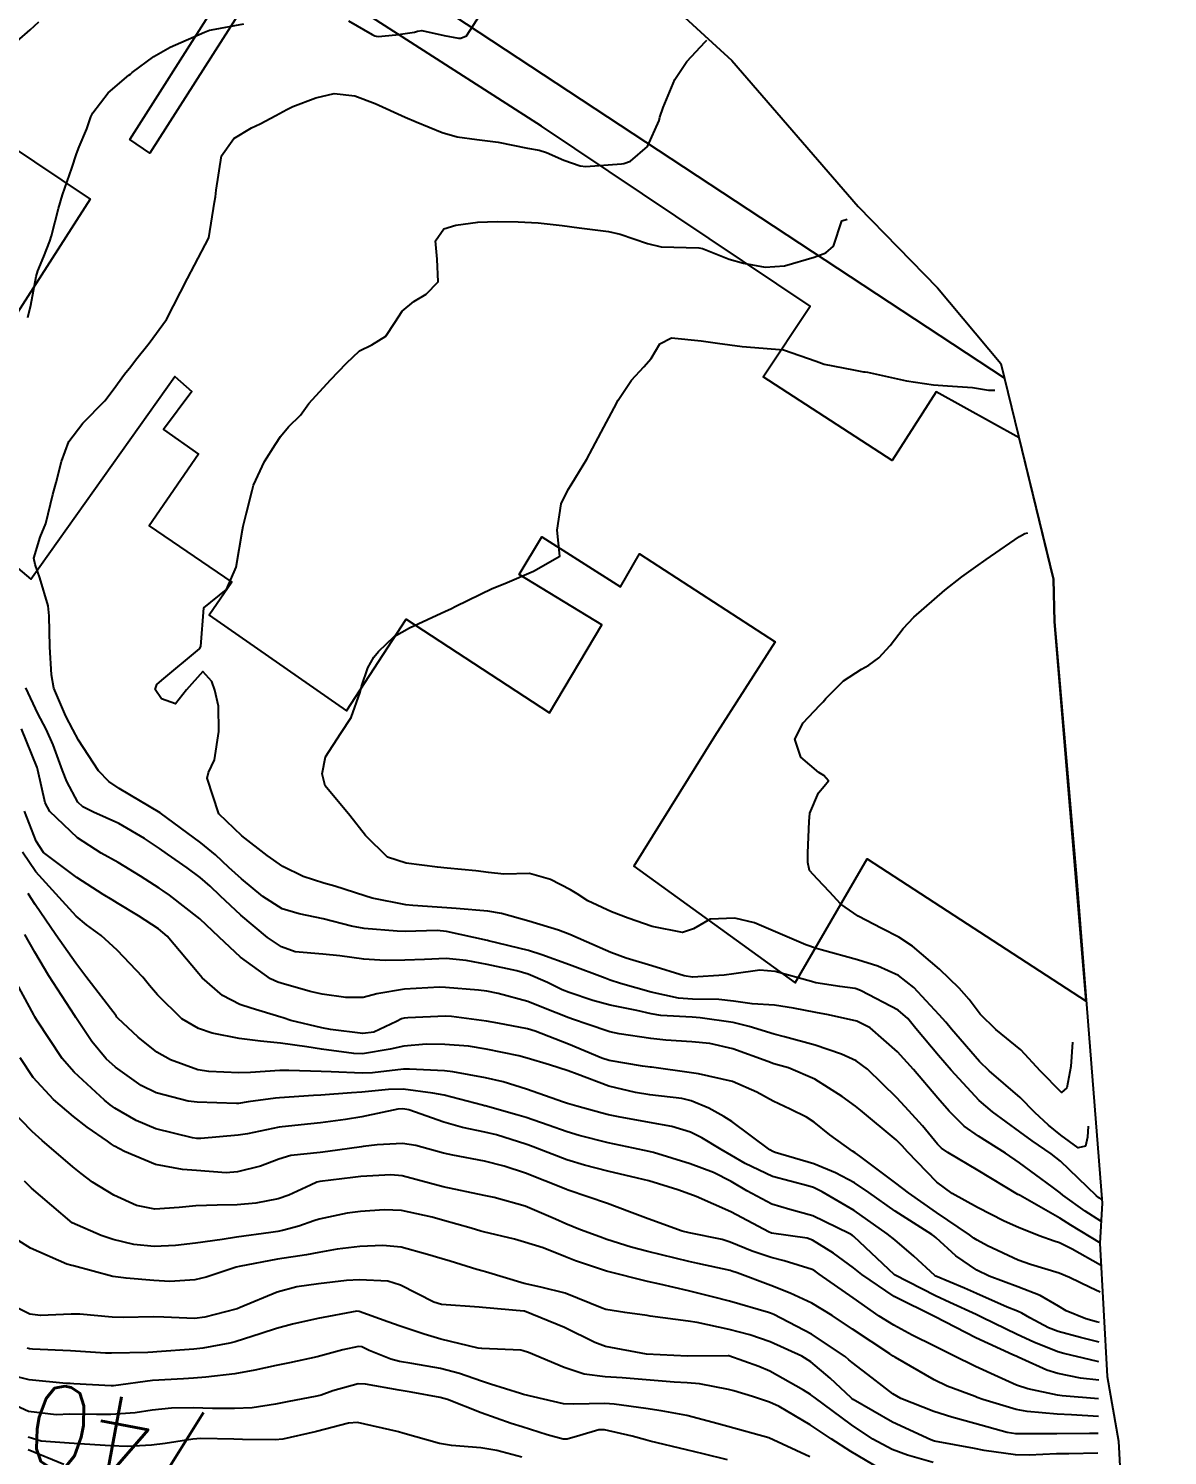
# Model space of a CAD drawing. Header units: metres. Extents: x 318500 to 325275, y 7408834 to 7428799.
# Drawn here: x 321806.5 to 321861.8, y 7415628.4 to 7415697.8 of the extents above; entities that cross this region are included whole.
import ezdxf
from ezdxf.enums import TextEntityAlignment as Align

# ---------------------------------------------------------------- set-up
doc = ezdxf.new("R2010")
doc.units = ezdxf.units.M
doc.header["$MEASUREMENT"] = 0
for name, color, linetype in [('Area', 45, 'Continuous'), ('Cotas', 45, 'Continuous'), ('Curvas de Nivel 1m', 11, 'Continuous'), ('Curvas de Nivel 5m', 15, 'Continuous'), ('Edificações', 30, 'Continuous'), ('Vias Primárias', 230, 'Continuous')]:
    doc.layers.add(name, color=color, linetype=linetype)
doc.styles.add('Style-STANDARD', font='STANDARD.shx')

msp = doc.modelspace()

# ---------------------------------------------------------------- linework, layer by layer
at = {"layer": 'Area'}
msp.add_lwpolyline([(321837.437, 7415699.235), (321840.676, 7415696.249), (321846.817, 7415689.157), (321850.666, 7415685.198), (321853.754, 7415681.52), (321856.306, 7415671.025), (321856.365, 7415668.947), (321857.447, 7415656.316), (321858.669, 7415640.667), (321858.566, 7415638.731), (321858.921, 7415632.238), (321859.471, 7415629.094), (321859.991, 7415619.416), (321861.14, 7415604.939), (321861.789, 7415594.129), (321861.848, 7415587.342)], dxfattribs=at)
at = {"layer": 'Curvas de Nivel 1m', "flags": 128}
for points, elevation in [([(321806.436, 7415683.748), (321806.59, 7415684.352), (321806.846, 7415685.744), (321806.937, 7415686.02), (321807.225, 7415686.728), (321807.507, 7415687.465), (321807.592, 7415687.735), (321807.934, 7415689.056), (321808.126, 7415689.727), (321808.579, 7415691.017), (321808.817, 7415691.717), (321808.947, 7415692.063), (321809.308, 7415692.93), (321809.512, 7415693.513), (321809.601, 7415693.706), (321810.353, 7415694.676), (321811.348, 7415695.536), (321811.429, 7415695.599), (321811.523, 7415695.678), (321812.573, 7415696.453), (321813.362, 7415696.897), (321815.037, 7415697.635), (321815.279, 7415697.724), (321815.372, 7415697.746), (321816.942, 7415698.041)], 756), ([(321822.031, 7415698.191), (321823.182, 7415697.523), (321823.316, 7415697.458), (321823.379, 7415697.436), (321823.474, 7415697.423), (321824.342, 7415697.51), (321825.243, 7415697.64), (321825.382, 7415697.677), (321825.603, 7415697.717), (321826.687, 7415697.48), (321827.378, 7415697.339), (321827.502, 7415697.345), (321827.77, 7415697.464), (321828.448, 7415698.512)], 756), ([(321858.61, 7415639.79), (321857.846, 7415640.279), (321856.759, 7415641.068), (321856.631, 7415641.17), (321856.239, 7415641.473), (321854.653, 7415642.64), (321853.973, 7415643.107), (321852.668, 7415643.923), (321851.961, 7415644.419), (321851.229, 7415645.142), (321850.689, 7415645.776), (321849.505, 7415647.168), (321848.723, 7415648.036), (321847.394, 7415649.193), (321846.743, 7415649.52), (321845.366, 7415649.841), (321844.747, 7415649.942), (321843.662, 7415650.159), (321842.75, 7415650.301), (321841.651, 7415650.371), (321840.752, 7415650.501), (321840.044, 7415650.581), (321838.753, 7415650.598), (321838.083, 7415650.649), (321836.756, 7415650.929), (321835.253, 7415651.355), (321834.762, 7415651.523), (321834.505, 7415651.623), (321832.773, 7415652.26), (321831.439, 7415652.751), (321830.783, 7415652.969), (321828.844, 7415653.439), (321828.79, 7415653.456), (321826.796, 7415653.893), (321826.342, 7415653.932), (321824.796, 7415653.886), (321824.4, 7415653.9), (321822.798, 7415654.025), (321822.187, 7415654.141), (321820.804, 7415654.507), (321819.635, 7415654.74), (321818.811, 7415654.989), (321817.868, 7415655.59), (321816.828, 7415656.442), (321816.22, 7415656.996), (321815.561, 7415657.619), (321814.849, 7415658.207), (321812.87, 7415659.66), (321810.882, 7415660.851), (321810.377, 7415661.18), (321809.872, 7415661.695), (321808.912, 7415663.196), (321808.633, 7415663.714), (321808.285, 7415664.364), (321807.71, 7415665.729), (321807.594, 7415666.368), (321807.505, 7415667.732), (321807.485, 7415669.24), (321807.431, 7415669.734), (321807.02, 7415671.089), (321806.792, 7415671.742), (321806.731, 7415672.046), (321807.043, 7415673.069), (321807.312, 7415673.736), (321807.665, 7415675.137), (321807.821, 7415675.729), (321808.077, 7415676.743), (321808.43, 7415677.72), (321809.119, 7415678.614), (321810.18, 7415679.694), (321810.597, 7415680.229), (321811.15, 7415680.993), (321811.453, 7415681.379), (321811.685, 7415681.675), (321812.342, 7415682.499), (321813.19, 7415683.66), (321814.209, 7415685.645), (321814.553, 7415686.307), (321815.24, 7415687.63), (321815.52, 7415689.372), (321815.563, 7415689.626), (321815.602, 7415689.953), (321815.853, 7415691.622), (321816.457, 7415692.459), (321817.311, 7415692.98), (321817.732, 7415693.177), (321818.502, 7415693.588), (321819.031, 7415693.876), (321819.326, 7415694.011), (321820.45, 7415694.447), (321821.337, 7415694.65), (321822.338, 7415694.532), (321823.33, 7415694.171), (321824.788, 7415693.505), (321825.318, 7415693.274), (321826.591, 7415692.759), (321827.311, 7415692.547), (321828.272, 7415692.418), (321829.308, 7415692.281), (321830.736, 7415691.996), (321831.305, 7415691.887), (321831.663, 7415691.774), (321832.502, 7415691.402), (321833.296, 7415691.14), (321833.573, 7415691.108), (321835.298, 7415691.223), (321835.416, 7415691.241), (321835.739, 7415691.356), (321836.576, 7415692.078), (321837.132, 7415693.342), (321837.171, 7415693.493), (321837.329, 7415693.968), (321837.731, 7415694.947), (321837.904, 7415695.332), (321838.476, 7415696.21), (321839.378, 7415697.171), (321839.45, 7415697.24)], 757), ([(321858.63, 7415640.86), (321858.517, 7415640.93), (321858.376, 7415641.044), (321856.655, 7415642.714), (321856.19, 7415643.077), (321855.278, 7415643.703), (321854.67, 7415644.147), (321853.339, 7415645.113), (321852.688, 7415645.664), (321851.333, 7415647.141), (321850.721, 7415647.855), (321849.623, 7415649.167), (321849.221, 7415649.649), (321848.749, 7415650.055), (321846.963, 7415650.993), (321846.759, 7415651.084), (321846.669, 7415651.112), (321845.916, 7415651.213), (321844.762, 7415651.395), (321844.546, 7415651.45), (321842.77, 7415651.942), (321842.039, 7415651.999), (321840.768, 7415651.826), (321840.295, 7415651.76), (321838.765, 7415651.665), (321838.354, 7415651.728), (321836.773, 7415652.216), (321835.537, 7415652.594), (321834.783, 7415652.866), (321833.607, 7415653.378), (321832.795, 7415653.744), (321832.251, 7415653.945), (321830.805, 7415654.393), (321829.478, 7415654.766), (321828.812, 7415654.879), (321827.271, 7415655.005), (321826.814, 7415655.043), (321825.164, 7415655.145), (321824.815, 7415655.178), (321823.188, 7415655.516), (321822.821, 7415655.621), (321821.371, 7415656.087), (321820.827, 7415656.244), (321819.831, 7415656.566), (321818.835, 7415657.054), (321818.074, 7415657.588), (321816.854, 7415658.537), (321815.728, 7415659.617), (321815.17, 7415661.352), (321815.231, 7415661.625), (321815.518, 7415662.233), (321815.733, 7415663.618), (321815.712, 7415664.845), (321815.533, 7415665.621), (321815.383, 7415666.053), (321814.959, 7415666.53), (321814.15, 7415665.642), (321813.626, 7415664.963), (321812.943, 7415665.201), (321812.627, 7415665.663), (321812.711, 7415665.904), (321812.955, 7415666.112), (321814.79, 7415667.633), (321814.85, 7415667.754), (321815, 7415669.63), (321816.108, 7415670.52), (321816.57, 7415671.607), (321816.877, 7415673.423), (321816.906, 7415673.602), (321817.067, 7415674.255), (321817.343, 7415675.332), (321817.418, 7415675.597), (321817.944, 7415676.745), (321818.48, 7415677.586), (321818.729, 7415677.969), (321819.123, 7415678.429), (321819.693, 7415679.01), (321820.112, 7415679.565), (321821.152, 7415680.726), (321821.932, 7415681.538), (321822.566, 7415682.133), (321823.173, 7415682.417), (321823.843, 7415682.85), (321824.281, 7415683.509), (321824.639, 7415684.065), (321825.205, 7415684.527), (321825.811, 7415684.891), (321826.394, 7415685.482), (321826.346, 7415686.598), (321826.266, 7415687.485), (321826.661, 7415688.067), (321827.252, 7415688.241), (321828.323, 7415688.384), (321829.255, 7415688.427), (321830.28, 7415688.404), (321831.254, 7415688.361), (321832.418, 7415688.237), (321833.251, 7415688.114), (321834.68, 7415687.937), (321835.247, 7415687.816), (321836.576, 7415687.347), (321837.238, 7415687.189), (321839.068, 7415687.142), (321839.238, 7415687.113), (321840.539, 7415686.596), (321841.231, 7415686.4), (321842.291, 7415686.208), (321843.23, 7415686.269), (321844.678, 7415686.682), (321845.237, 7415686.897), (321845.605, 7415687.225), (321846.025, 7415688.452), (321846.27, 7415688.53)], 758), ([(321858, 7415644.42), (321857.959, 7415643.89), (321857.867, 7415643.437), (321857.504, 7415643.366), (321856.669, 7415643.982), (321856.069, 7415644.474), (321855.402, 7415645.089), (321854.691, 7415645.805), (321853.183, 7415647.115), (321852.717, 7415647.555), (321851.352, 7415649.141), (321851.075, 7415649.477), (321850.747, 7415649.834), (321850.116, 7415650.522), (321849.511, 7415651.169), (321848.768, 7415651.744), (321847.764, 7415652.201), (321846.78, 7415652.513), (321845.01, 7415653.003), (321844.787, 7415653.063), (321844.268, 7415653.238), (321842.799, 7415653.877), (321841.771, 7415654.304), (321840.809, 7415654.531), (321839.619, 7415654.486), (321838.801, 7415654.013), (321838.272, 7415653.843), (321836.802, 7415654.125), (321835.63, 7415654.53), (321834.812, 7415654.845), (321833.675, 7415655.377), (321833.156, 7415655.717), (321832.825, 7415655.914), (321831.847, 7415656.421), (321830.833, 7415656.701), (321829.592, 7415656.673), (321828.833, 7415656.752), (321828.229, 7415656.844), (321826.835, 7415656.966), (321826.368, 7415657.01), (321824.837, 7415657.207), (321823.924, 7415657.509), (321822.856, 7415658.553), (321822.106, 7415659.531), (321820.891, 7415660.973), (321820.752, 7415661.552), (321820.908, 7415662.378), (321821.668, 7415663.539), (321822.161, 7415664.302), (321822.597, 7415665.525), (321822.667, 7415665.812), (321822.968, 7415666.708), (321823.269, 7415667.224), (321823.486, 7415667.515), (321824.256, 7415668.238), (321824.992, 7415668.66), (321826.756, 7415669.474), (321827.002, 7415669.589), (321827.253, 7415669.716), (321829.017, 7415670.571), (321829.635, 7415670.82), (321831.03, 7415671.42), (321832.303, 7415672.139), (321832.184, 7415673.403), (321832.366, 7415674.694), (321832.721, 7415675.395), (321832.856, 7415675.621), (321833.089, 7415675.981), (321833.618, 7415676.866), (321833.902, 7415677.378), (321834.322, 7415678.172), (321834.946, 7415679.363), (321835.144, 7415679.729), (321835.795, 7415680.712), (321836.391, 7415681.348), (321836.75, 7415681.761), (321837.177, 7415682.477), (321837.744, 7415682.769), (321839.18, 7415682.622), (321839.967, 7415682.509), (321841.176, 7415682.349), (321842.186, 7415682.258), (321843.174, 7415682.181), (321844.778, 7415681.624), (321845.164, 7415681.49), (321846.593, 7415681.209), (321847.076, 7415681.118), (321847.159, 7415681.115), (321847.258, 7415681.1), (321849.155, 7415680.673), (321850.468, 7415680.475), (321851.153, 7415680.434), (321852.369, 7415680.349), (321853.151, 7415680.219), (321853.45, 7415680.22)], 759), ([(321858.6, 7415638.72), (321857.154, 7415639.608), (321856.613, 7415639.943), (321854.686, 7415641.042), (321854.63, 7415641.069), (321854.571, 7415641.101), (321852.647, 7415642.253), (321851.168, 7415643.142), (321850.863, 7415643.348), (321850.664, 7415643.542), (321849.942, 7415644.43), (321849.283, 7415645.171), (321848.689, 7415645.797), (321847.272, 7415647.194), (321846.716, 7415647.602), (321846.009, 7415647.922), (321844.727, 7415648.365), (321843.228, 7415648.758), (321842.734, 7415648.892), (321841.514, 7415649.272), (321840.742, 7415649.457), (321839.129, 7415649.689), (321838.744, 7415649.719), (321837.217, 7415649.805), (321836.745, 7415649.886), (321836.046, 7415650.048), (321834.75, 7415650.31), (321833.917, 7415650.538), (321832.755, 7415650.917), (321832.419, 7415651.057), (321831.709, 7415651.406), (321830.766, 7415651.819), (321830.219, 7415651.975), (321828.773, 7415652.279), (321827.752, 7415652.478), (321826.776, 7415652.569), (321825.731, 7415652.531), (321824.775, 7415652.485), (321823.81, 7415652.475), (321822.775, 7415652.535), (321821.611, 7415652.704), (321820.779, 7415652.787), (321819.448, 7415652.902), (321818.783, 7415653.134), (321818.097, 7415653.587), (321816.806, 7415654.686), (321815.801, 7415655.615), (321815.302, 7415656.1), (321814.829, 7415656.515), (321814.182, 7415656.988), (321813.229, 7415657.654), (321812.844, 7415657.923), (321812.113, 7415658.405), (321810.862, 7415659.146), (321809.63, 7415659.699), (321809.112, 7415659.946), (321808.875, 7415660.178), (321808.343, 7415661.177), (321808.136, 7415661.721), (321807.676, 7415662.961), (321807.33, 7415663.734), (321806.931, 7415664.491), (321806.343, 7415665.746)], 756), ([(321858.57, 7415636.35), (321858.093, 7415636.567), (321857.092, 7415637.062), (321856.582, 7415637.265), (321855.183, 7415637.688), (321854.588, 7415637.906), (321853.108, 7415638.601), (321852.597, 7415638.864), (321852.442, 7415638.966), (321852.231, 7415639.126), (321850.616, 7415640.217), (321849.254, 7415641.171), (321848.637, 7415641.643), (321846.889, 7415642.966), (321846.659, 7415643.125), (321846.543, 7415643.202), (321845.439, 7415643.99), (321844.674, 7415644.615), (321844.304, 7415644.863), (321843.514, 7415645.247), (321842.686, 7415645.641), (321841.886, 7415646.074), (321840.7, 7415646.595), (321839.05, 7415646.96), (321838.706, 7415647.014), (321836.767, 7415647.282), (321836.709, 7415647.287), (321836.325, 7415647.344), (321834.714, 7415647.613), (321834.356, 7415647.725), (321832.725, 7415648.405), (321831.113, 7415649.035), (321830.736, 7415649.145), (321829.298, 7415649.434), (321828.741, 7415649.527), (321827.036, 7415649.759), (321826.743, 7415649.77), (321824.925, 7415649.68), (321824.742, 7415649.669), (321824.607, 7415649.635), (321824.374, 7415649.504), (321823.259, 7415648.988), (321822.731, 7415648.922), (321821.159, 7415649.119), (321820.735, 7415649.198), (321819.231, 7415649.565), (321818.855, 7415649.683), (321818.741, 7415649.721), (321817.302, 7415650.151), (321816.747, 7415650.342), (321815.91, 7415650.771), (321814.926, 7415651.628), (321814.763, 7415651.82), (321813.221, 7415653.654), (321812.795, 7415654.022), (321811.827, 7415654.643), (321810.806, 7415655.26), (321810.547, 7415655.423), (321810.1, 7415655.691), (321808.822, 7415656.512), (321807.209, 7415657.734), (321806.848, 7415658.276), (321806.274, 7415659.746)], 754), ([(321858.55, 7415634.86), (321858.401, 7415634.896), (321857.885, 7415635.05), (321856.929, 7415635.438), (321856.559, 7415635.659), (321855.663, 7415636.18), (321854.572, 7415636.594), (321853.183, 7415637.114), (321852.583, 7415637.409), (321851.556, 7415638.102), (321850.598, 7415638.979), (321850.51, 7415639.062), (321850.388, 7415639.153), (321848.616, 7415640.279), (321847.333, 7415641.193), (321846.637, 7415641.661), (321845.71, 7415642.148), (321844.65, 7415642.577), (321842.779, 7415643.137), (321842.659, 7415643.18), (321842.511, 7415643.261), (321840.674, 7415644.642), (321840.286, 7415644.895), (321839.546, 7415645.297), (321838.685, 7415645.655), (321838.246, 7415645.757), (321836.689, 7415645.947), (321835.985, 7415646.053), (321834.695, 7415646.369), (321833.144, 7415646.942), (321832.706, 7415647.108), (321831.803, 7415647.404), (321830.715, 7415647.728), (321830.308, 7415647.832), (321828.721, 7415648.167), (321827.873, 7415648.303), (321826.724, 7415648.397), (321825.802, 7415648.406), (321824.722, 7415648.301), (321824.065, 7415648.161), (321822.716, 7415647.94), (321822.291, 7415647.952), (321820.719, 7415648.168), (321820.006, 7415648.271), (321818.723, 7415648.452), (321817.75, 7415648.559), (321816.726, 7415648.676), (321815.411, 7415648.938), (321814.733, 7415649.166), (321813.936, 7415649.638), (321812.751, 7415650.799), (321812.363, 7415651.265), (321812.028, 7415651.661), (321810.78, 7415652.981), (321810.009, 7415653.692), (321809.296, 7415654.203), (321808.799, 7415654.633), (321807.799, 7415655.72), (321806.826, 7415656.791), (321806.187, 7415657.747)], 753), ([(321858.53, 7415633.91), (321857.614, 7415634.131), (321856.54, 7415634.424), (321856.071, 7415634.605), (321855.16, 7415635.091), (321854.773, 7415635.317), (321854.555, 7415635.41), (321854.052, 7415635.61), (321852.567, 7415636.284), (321851.984, 7415636.542), (321850.58, 7415637.123), (321850.535, 7415637.151), (321849.52, 7415638.096), (321848.597, 7415638.892), (321848.23, 7415639.184), (321846.617, 7415640.314), (321845.067, 7415641.223), (321844.633, 7415641.426), (321844.359, 7415641.509), (321842.641, 7415641.963), (321841.317, 7415642.607), (321840.656, 7415642.994), (321840.156, 7415643.288), (321839.219, 7415643.855), (321838.668, 7415644.133), (321837.751, 7415644.404), (321836.673, 7415644.602), (321835.162, 7415644.868), (321834.676, 7415644.969), (321834.358, 7415645.046), (321833.142, 7415645.383), (321832.682, 7415645.518), (321832.489, 7415645.586), (321830.692, 7415646.215), (321829.56, 7415646.569), (321828.7, 7415646.774), (321827.108, 7415647.059), (321826.705, 7415647.106), (321825.003, 7415647.198), (321824.705, 7415647.191), (321823.196, 7415647.019), (321822.702, 7415646.993), (321821.184, 7415647.061), (321820.703, 7415647.079), (321819.14, 7415647.129), (321818.703, 7415647.123), (321817.271, 7415647.021), (321816.701, 7415647.004), (321815.251, 7415647.072), (321814.703, 7415647.164), (321813.377, 7415647.643), (321812.715, 7415648.01), (321811.801, 7415648.739), (321810.821, 7415649.679), (321810.776, 7415649.725), (321810.732, 7415649.787), (321809.257, 7415651.703), (321808.77, 7415652.347), (321807.808, 7415653.72), (321806.805, 7415655.198), (321806.591, 7415655.517), (321806.461, 7415655.735)], 752), ([(321858.52, 7415632.96), (321858.448, 7415632.97), (321858.103, 7415633.046), (321856.817, 7415633.358), (321856.526, 7415633.441), (321855.351, 7415633.906), (321854.538, 7415634.284), (321852.838, 7415635.117), (321852.552, 7415635.256), (321851.262, 7415635.841), (321850.565, 7415636.167), (321848.58, 7415637.18), (321846.599, 7415639.055), (321846.517, 7415639.119), (321846.382, 7415639.203), (321844.612, 7415640.058), (321843.497, 7415640.366), (321842.62, 7415640.618), (321841.403, 7415641.272), (321840.637, 7415641.729), (321839.776, 7415642.16), (321838.649, 7415642.59), (321836.854, 7415643.141), (321836.658, 7415643.187), (321835.886, 7415643.348), (321834.662, 7415643.607), (321833.248, 7415643.963), (321832.668, 7415644.144), (321831.745, 7415644.473), (321830.674, 7415644.837), (321830.224, 7415644.973), (321828.68, 7415645.402), (321828.648, 7415645.408), (321828.545, 7415645.442), (321826.687, 7415645.92), (321826.137, 7415646.03), (321824.691, 7415646.219), (321823.985, 7415646.206), (321822.688, 7415646.064), (321822.182, 7415646.033), (321820.686, 7415645.932), (321820.332, 7415645.906), (321818.683, 7415645.796), (321818.478, 7415645.778), (321817.157, 7415645.593), (321816.679, 7415645.523), (321816.596, 7415645.518), (321814.68, 7415645.583), (321814.233, 7415645.634), (321812.686, 7415646.031), (321811.952, 7415646.4), (321810.704, 7415647.282), (321810.249, 7415647.687), (321809.56, 7415648.539), (321808.782, 7415649.709), (321808.731, 7415649.791), (321807.472, 7415651.723), (321806.777, 7415652.875), (321806.297, 7415653.737)], 751), ([(321858.5, 7415631.16), (321856.735, 7415631.299), (321856.503, 7415631.327), (321855.057, 7415631.636), (321854.507, 7415631.824), (321853.626, 7415632.223), (321852.516, 7415632.73), (321852.251, 7415632.858), (321851.698, 7415633.132), (321850.529, 7415633.718), (321849.444, 7415634.253), (321848.544, 7415634.737), (321847.84, 7415635.181), (321846.563, 7415636.066), (321844.924, 7415637.225), (321844.72, 7415637.367), (321844.582, 7415637.44), (321843.209, 7415637.867), (321842.588, 7415638.021), (321841.651, 7415638.33), (321840.595, 7415638.774), (321840.207, 7415638.897), (321838.599, 7415639.221), (321838.261, 7415639.313), (321836.609, 7415639.916), (321835.699, 7415640.258), (321834.619, 7415640.659), (321832.705, 7415641.312), (321832.629, 7415641.342), (321832.512, 7415641.391), (321830.641, 7415642.124), (321829.595, 7415642.477), (321828.649, 7415642.71), (321827.108, 7415643.009), (321826.655, 7415643.109), (321825.309, 7415643.484), (321824.661, 7415643.58), (321823.432, 7415643.508), (321822.751, 7415643.426), (321822.658, 7415643.413), (321821.021, 7415643.178), (321820.654, 7415643.14), (321819.222, 7415642.993), (321818.649, 7415642.82), (321817.756, 7415642.471), (321816.639, 7415642.195), (321816.094, 7415642.152), (321814.639, 7415642.253), (321813.968, 7415642.309), (321812.643, 7415642.545), (321811.139, 7415643.186), (321810.656, 7415643.445), (321810.516, 7415643.54), (321810.311, 7415643.685), (321809.323, 7415644.363), (321808.668, 7415644.883), (321807.698, 7415645.72), (321806.696, 7415646.781), (321806.071, 7415647.74)], 749), ([(321858.49, 7415630.3), (321857.182, 7415630.368), (321856.49, 7415630.409), (321855.035, 7415630.541), (321854.493, 7415630.632), (321852.878, 7415631.114), (321852.603, 7415631.221), (321852.501, 7415631.261), (321851.132, 7415631.767), (321850.509, 7415632.071), (321848.634, 7415633.169), (321848.521, 7415633.236), (321848.354, 7415633.341), (321846.54, 7415634.541), (321845.54, 7415635.215), (321844.559, 7415635.807), (321843.514, 7415636.292), (321842.571, 7415636.666), (321840.931, 7415637.275), (321840.671, 7415637.369), (321840.581, 7415637.394), (321839.017, 7415637.736), (321838.585, 7415637.832), (321837.908, 7415637.995), (321836.59, 7415638.314), (321835.782, 7415638.533), (321834.595, 7415638.908), (321834.26, 7415639.028), (321833.32, 7415639.379), (321832.604, 7415639.672), (321832.104, 7415639.899), (321830.617, 7415640.519), (321829.111, 7415640.944), (321828.624, 7415641.043), (321826.63, 7415641.47), (321824.638, 7415642.005), (321824.087, 7415642.049), (321822.637, 7415641.962), (321822.238, 7415641.924), (321820.633, 7415641.724), (321820.49, 7415641.694), (321820.179, 7415641.555), (321819.128, 7415641.059), (321818.62, 7415640.888), (321817.529, 7415640.673), (321816.615, 7415640.591), (321815.653, 7415640.576), (321814.614, 7415640.542), (321813.795, 7415640.455), (321812.611, 7415640.372), (321811.722, 7415640.555), (321810.621, 7415641.058), (321809.583, 7415641.696), (321809.04, 7415642.107), (321808.637, 7415642.446), (321807.142, 7415643.725), (321806.656, 7415644.152), (321805.121, 7415645.753)], 748), ([(321858.48, 7415629.46), (321858.054, 7415629.469), (321856.476, 7415629.457), (321856.095, 7415629.454), (321854.475, 7415629.452), (321854.062, 7415629.51), (321852.482, 7415629.951), (321851.369, 7415630.254), (321850.491, 7415630.531), (321848.892, 7415631.166), (321848.502, 7415631.396), (321847.5, 7415632.175), (321846.517, 7415632.923), (321846.364, 7415633.048), (321846.176, 7415633.205), (321844.536, 7415634.296), (321842.707, 7415635.248), (321842.551, 7415635.318), (321842.45, 7415635.353), (321840.559, 7415635.908), (321839.732, 7415636.123), (321838.566, 7415636.405), (321837.171, 7415636.724), (321836.573, 7415636.858), (321834.58, 7415637.36), (321833.075, 7415637.872), (321832.587, 7415638.064), (321831.499, 7415638.493), (321830.594, 7415638.779), (321830.1, 7415638.922), (321828.598, 7415639.275), (321828.467, 7415639.31), (321827.995, 7415639.449), (321826.606, 7415639.844), (321826.096, 7415639.987), (321824.612, 7415640.309), (321823.766, 7415640.349), (321822.611, 7415640.271), (321821.961, 7415640.179), (321820.605, 7415639.89), (321820.347, 7415639.809), (321819.615, 7415639.56), (321818.83, 7415639.336), (321818.597, 7415639.288), (321818.262, 7415639.241), (321816.594, 7415639.01), (321815.893, 7415638.91), (321814.591, 7415638.729), (321813.623, 7415638.606), (321812.589, 7415638.563), (321811.589, 7415638.664), (321810.592, 7415638.899), (321810.009, 7415639.103), (321808.6, 7415639.71), (321806.625, 7415641.407), (321806.275, 7415641.735)], 747), ([(321858.46, 7415628.51), (321857.048, 7415628.475), (321856.461, 7415628.472), (321855.126, 7415628.418), (321854.46, 7415628.428), (321852.932, 7415628.644), (321852.464, 7415628.731), (321850.521, 7415629.098), (321850.469, 7415629.11), (321850.351, 7415629.151), (321848.483, 7415630.021), (321846.573, 7415631.125), (321846.5, 7415631.174), (321846.466, 7415631.201), (321845.457, 7415632.163), (321844.517, 7415632.959), (321844.079, 7415633.234), (321842.53, 7415633.923), (321841.539, 7415634.26), (321840.539, 7415634.533), (321838.978, 7415634.869), (321838.544, 7415634.93), (321836.697, 7415635.179), (321836.548, 7415635.2), (321835.47, 7415635.346), (321834.552, 7415635.495), (321834.358, 7415635.558), (321832.564, 7415636.292), (321831.386, 7415636.584), (321830.57, 7415636.769), (321828.688, 7415637.329), (321828.579, 7415637.357), (321828.266, 7415637.445), (321826.969, 7415637.85), (321826.585, 7415637.966), (321825.882, 7415638.182), (321824.59, 7415638.528), (321823.705, 7415638.617), (321822.59, 7415638.56), (321821.484, 7415638.432), (321820.587, 7415638.266), (321819.986, 7415638.156), (321818.584, 7415637.947), (321816.722, 7415637.598), (321816.579, 7415637.561), (321815.12, 7415637.074), (321814.57, 7415636.936), (321813.354, 7415636.856), (321812.569, 7415636.904), (321811.221, 7415637.02), (321810.571, 7415637.112), (321808.67, 7415637.618), (321808.579, 7415637.638), (321808.338, 7415637.712), (321806.581, 7415638.488), (321804.724, 7415639.632)], 746), ([(321847.875, 7415627.753), (321846.461, 7415628.592), (321845.503, 7415629.215), (321844.48, 7415629.893), (321842.965, 7415630.774), (321842.496, 7415630.985), (321841.668, 7415631.262), (321840.761, 7415631.535), (321840.503, 7415631.608), (321839.091, 7415631.887), (321838.506, 7415631.932), (321837.859, 7415631.964), (321836.507, 7415632.077), (321835.34, 7415632.179), (321834.509, 7415632.23), (321833.488, 7415632.354), (321832.513, 7415632.682), (321830.792, 7415633.407), (321830.521, 7415633.495), (321830.418, 7415633.515), (321828.522, 7415633.596), (321828.344, 7415633.621), (321826.529, 7415634.054), (321825.715, 7415634.295), (321824.538, 7415634.684), (321823.948, 7415634.906), (321822.548, 7415635.399), (321822.44, 7415635.414), (321820.543, 7415635.06), (321819.31, 7415634.791), (321818.535, 7415634.578), (321817.785, 7415634.327), (321816.525, 7415633.932), (321816.259, 7415633.869), (321814.95, 7415633.624), (321814.519, 7415633.565), (321812.722, 7415633.444), (321812.518, 7415633.428), (321812.275, 7415633.411), (321810.517, 7415633.372), (321810.214, 7415633.381), (321808.518, 7415633.489), (321806.67, 7415633.577), (321806.519, 7415633.593), (321806.408, 7415633.621)], 744), ([(321844.457, 7415628.336), (321842.47, 7415629.25), (321840.478, 7415629.801), (321839.761, 7415630.01), (321838.486, 7415630.349), (321837.234, 7415630.577), (321836.49, 7415630.683), (321834.951, 7415630.895), (321834.494, 7415630.934), (321832.98, 7415630.896), (321832.493, 7415630.907), (321830.544, 7415631.365), (321830.5, 7415631.377), (321830.393, 7415631.412), (321828.938, 7415631.867), (321828.506, 7415632.005), (321827.433, 7415632.38), (321826.512, 7415632.623), (321825.119, 7415632.879), (321824.515, 7415632.976), (321824.096, 7415633.076), (321823.045, 7415633.512), (321822.681, 7415633.676), (321822.523, 7415633.697), (321821.759, 7415633.531), (321820.517, 7415633.201), (321819.169, 7415632.908), (321818.512, 7415632.782), (321817.472, 7415632.548), (321816.508, 7415632.365), (321815.097, 7415632.213), (321814.505, 7415632.154), (321814.018, 7415632.122), (321812.504, 7415632.043), (321810.612, 7415631.789), (321810.501, 7415631.78), (321808.684, 7415631.889), (321808.502, 7415631.901), (321808.307, 7415631.907), (321806.503, 7415632.073), (321805.167, 7415632.417)], 743), ([(321840.454, 7415628.188), (321839.282, 7415628.473), (321838.46, 7415628.667), (321836.701, 7415629.093), (321836.467, 7415629.161), (321835.83, 7415629.34), (321834.474, 7415629.643), (321834.2, 7415629.638), (321833.288, 7415629.378), (321832.662, 7415629.192), (321832.467, 7415629.189), (321831.686, 7415629.398), (321830.476, 7415629.789), (321829.938, 7415629.958), (321828.485, 7415630.465), (321826.845, 7415631.115), (321826.496, 7415631.221), (321825.088, 7415631.484), (321824.501, 7415631.579), (321822.856, 7415631.867), (321822.504, 7415631.876), (321821.273, 7415631.538), (321820.706, 7415631.338), (321820.496, 7415631.284), (321819.045, 7415631.011), (321818.49, 7415630.895), (321817.354, 7415630.72), (321816.486, 7415630.681), (321815.415, 7415630.687), (321814.486, 7415630.71), (321813.426, 7415630.701), (321812.484, 7415630.596), (321811.667, 7415630.477), (321810.481, 7415630.393), (321809.778, 7415630.393), (321808.48, 7415630.403), (321807.819, 7415630.378), (321806.482, 7415630.538), (321805.663, 7415630.918)], 742), ([(321830.454, 7415628.317), (321829.246, 7415628.641), (321828.46, 7415628.775), (321827.04, 7415628.883), (321826.463, 7415628.98), (321824.668, 7415629.488), (321824.471, 7415629.549), (321824.392, 7415629.571), (321822.477, 7415629.996), (321822.036, 7415629.967), (321820.47, 7415629.565), (321820.415, 7415629.551), (321818.845, 7415629.186), (321818.464, 7415629.153), (321816.874, 7415629.183), (321816.464, 7415629.194), (321814.86, 7415629.228), (321814.464, 7415629.198), (321813.125, 7415628.978), (321812.459, 7415628.895), (321811.283, 7415628.842), (321810.458, 7415628.864), (321809.205, 7415628.952), (321808.459, 7415629), (321807.086, 7415629.099), (321806.463, 7415629.295)], 741)]:
    msp.add_lwpolyline(points, dxfattribs=dict(at, elevation=elevation))
at = {"layer": 'Curvas de Nivel 5m', "flags": 128}
for points, elevation in [([(321805.922, 7415697.197), (321806.551, 7415697.748), (321806.975, 7415698.145)], 755), ([(321857.24, 7415648.5), (321857.151, 7415647.324), (321856.962, 7415646.279), (321856.695, 7415646.057), (321855.677, 7415647.085), (321854.725, 7415648.126), (321853.499, 7415649.112), (321852.747, 7415649.862), (321852.205, 7415650.578), (321851.725, 7415651.136), (321850.773, 7415652.05), (321849.451, 7415653.17), (321848.796, 7415653.606), (321847.957, 7415654.034), (321846.812, 7415654.633), (321845.972, 7415655.213), (321845.414, 7415655.81), (321844.832, 7415656.433), (321844.454, 7415656.854), (321844.361, 7415657.237), (321844.369, 7415657.716), (321844.426, 7415659.237), (321844.466, 7415659.646), (321844.891, 7415660.633), (321845.162, 7415660.96), (321845.362, 7415661.223), (321845.148, 7415661.472), (321844.904, 7415661.617), (321844.032, 7415662.364), (321843.732, 7415663.248), (321844.133, 7415664.041), (321844.945, 7415664.891), (321845.112, 7415665.064), (321845.247, 7415665.226), (321846.099, 7415666.077), (321846.972, 7415666.649), (321847.326, 7415666.845), (321847.815, 7415667.192), (321848.366, 7415667.806), (321848.994, 7415668.62), (321849.519, 7415669.172), (321851.02, 7415670.495), (321851.845, 7415671.138), (321852.536, 7415671.629), (321853.043, 7415671.978), (321853.716, 7415672.447), (321854.661, 7415673.104), (321854.916, 7415673.247), (321855.06, 7415673.28)], 760), ([(321858.59, 7415637.65), (321857.214, 7415638.44), (321856.597, 7415638.735), (321856.349, 7415638.825), (321855.606, 7415639.085), (321854.606, 7415639.484), (321853.917, 7415639.801), (321852.62, 7415640.467), (321851.381, 7415641.139), (321850.638, 7415641.696), (321849.208, 7415643.172), (321848.952, 7415643.465), (321848.666, 7415643.746), (321846.921, 7415645.198), (321846.683, 7415645.391), (321846.039, 7415645.86), (321844.702, 7415646.706), (321843.424, 7415647.249), (321842.713, 7415647.454), (321842.419, 7415647.559), (321840.723, 7415648.174), (321839.593, 7415648.431), (321838.728, 7415648.514), (321837.454, 7415648.604), (321836.73, 7415648.685), (321835.186, 7415648.903), (321834.735, 7415649.006), (321833.637, 7415649.377), (321832.966, 7415649.61), (321832.743, 7415649.689), (321831.518, 7415650.179), (321830.751, 7415650.48), (321829.311, 7415650.877), (321828.755, 7415650.983), (321828.347, 7415651.038), (321826.757, 7415651.17), (321826.454, 7415651.172), (321824.756, 7415651.076), (321823.419, 7415650.848), (321822.751, 7415650.67), (321821.901, 7415650.682), (321820.753, 7415650.837), (321820.163, 7415650.965), (321818.758, 7415651.366), (321818.598, 7415651.421), (321818.245, 7415651.585), (321816.776, 7415652.638), (321815.741, 7415653.616), (321814.803, 7415654.5), (321813.338, 7415655.652), (321813.03, 7415655.865), (321812.823, 7415656.002), (321811.917, 7415656.582), (321810.833, 7415657.243), (321810.01, 7415657.692), (321808.851, 7415658.447), (321807.511, 7415659.73), (321807.289, 7415660.148), (321806.927, 7415661.739), (321806.892, 7415661.86), (321806.138, 7415663.748)], 755), ([(321858.51, 7415632.06), (321857.621, 7415632.163), (321856.513, 7415632.383), (321855.984, 7415632.544), (321854.765, 7415633.096), (321854.596, 7415633.174), (321854.522, 7415633.207), (321854.327, 7415633.298), (321852.535, 7415634.113), (321850.55, 7415635.15), (321848.564, 7415636.132), (321846.991, 7415637.196), (321846.583, 7415637.519), (321845.609, 7415638.233), (321844.596, 7415638.869), (321844.328, 7415638.963), (321842.6, 7415639.213), (321842.564, 7415639.224), (321842.487, 7415639.261), (321840.615, 7415640.251), (321838.933, 7415640.997), (321838.627, 7415641.112), (321838.047, 7415641.319), (321836.636, 7415641.755), (321836.09, 7415641.894), (321834.643, 7415642.234), (321833.501, 7415642.523), (321832.651, 7415642.782), (321831.013, 7415643.406), (321830.758, 7415643.506), (321830.661, 7415643.541), (321829.222, 7415643.991), (321828.667, 7415644.127), (321827.568, 7415644.356), (321826.671, 7415644.615), (321824.96, 7415645.205), (321824.678, 7415645.268), (321824.433, 7415645.249), (321822.674, 7415644.879), (321821.881, 7415644.74), (321820.67, 7415644.572), (321819.74, 7415644.489), (321818.668, 7415644.365), (321817.124, 7415644.052), (321816.664, 7415643.972), (321814.848, 7415643.813), (321814.662, 7415643.812), (321814.449, 7415643.846), (321812.666, 7415644.292), (321811.706, 7415644.7), (321810.676, 7415645.285), (321810.443, 7415645.45), (321810.166, 7415645.688), (321808.7, 7415647.052), (321808.11, 7415647.716), (321806.889, 7415649.568), (321806.791, 7415649.729), (321806.731, 7415649.826), (321805.703, 7415651.746)], 750), ([(321850.454, 7415628.061), (321849.206, 7415628.415), (321848.463, 7415628.687), (321847.527, 7415629.184), (321846.48, 7415629.882), (321844.675, 7415631.227), (321844.579, 7415631.307), (321844.501, 7415631.368), (321844.159, 7415631.577), (321842.512, 7415632.5), (321841.984, 7415632.727), (321840.52, 7415633.243), (321840.49, 7415633.251), (321838.519, 7415633.225), (321836.52, 7415633.33), (321834.525, 7415633.692), (321834.006, 7415633.89), (321832.539, 7415634.627), (321830.591, 7415635.41), (321830.55, 7415635.424), (321828.552, 7415635.601), (321828.383, 7415635.612), (321826.554, 7415635.736), (321826.175, 7415635.855), (321824.568, 7415636.68), (321823.942, 7415636.871), (321822.571, 7415636.948), (321821.944, 7415636.903), (321820.568, 7415636.741), (321819.529, 7415636.597), (321818.562, 7415636.34), (321816.77, 7415635.597), (321816.617, 7415635.531), (321816.549, 7415635.508), (321815.045, 7415635.12), (321814.542, 7415635.068), (321813.062, 7415635.125), (321812.542, 7415635.137), (321811.097, 7415635.116), (321810.542, 7415635.134), (321808.978, 7415635.269), (321808.544, 7415635.277), (321807.066, 7415635.201), (321806.543, 7415635.279), (321805.595, 7415635.744)], 745), ([(321808.197, 7415627.959), (321806.454, 7415628.675)], 740)]:
    msp.add_lwpolyline(points, dxfattribs=dict(at, elevation=elevation))
at = {"layer": 'Edificações'}
for points in [[(321803.079, 7415673.993), (321806.588, 7415671.029), (321813.594, 7415680.885), (321814.423, 7415680.149), (321813.041, 7415678.308), (321814.746, 7415677.112), (321812.35, 7415673.614), (321816.365, 7415670.881), (321815.259, 7415669.27), (321821.939, 7415664.623), (321824.842, 7415669.086), (321831.808, 7415664.53), (321834.342, 7415668.809), (321830.334, 7415671.248), (321831.44, 7415673.089), (321835.264, 7415670.65), (321836.185, 7415672.26), (321842.773, 7415667.981), (321839.825, 7415663.379), (321835.908, 7415657.062), (321843.746, 7415651.396), (321847.247, 7415657.424), (321857.901, 7415650.494), (321856.365, 7415668.947), (321856.306, 7415671.025), (321854.636, 7415677.896), (321850.609, 7415680.146), (321848.473, 7415676.793), (321842.198, 7415680.873), (321844.472, 7415684.309), (321831.414, 7415693.065), (321818.494, 7415701.368), (321812.373, 7415691.747), (321811.397, 7415692.411), (321815.344, 7415698.613)], [(321802.663, 7415694.068), (321809.481, 7415689.512), (321801.283, 7415676.754)]]:
    msp.add_lwpolyline(points, dxfattribs=at)
at = {"layer": 'Vias Primárias'}
msp.add_lwpolyline([(321853.93, 7415680.797), (321818.431, 7415704.192), (321795.111, 7415719.734), (321768.083, 7415737.743), (321743.54, 7415754.131)], dxfattribs=at)

# ---------------------------------------------------------------- texts
at = {"layer": 'Cotas', "style": 'Style-STANDARD'}
msp.add_text('740', height=4, rotation=169.33503, dxfattribs=at).set_placement((321811.091, 7415629.194, 740), align=Align.MIDDLE_CENTER)

doc.saveas('drawing.dxf')
